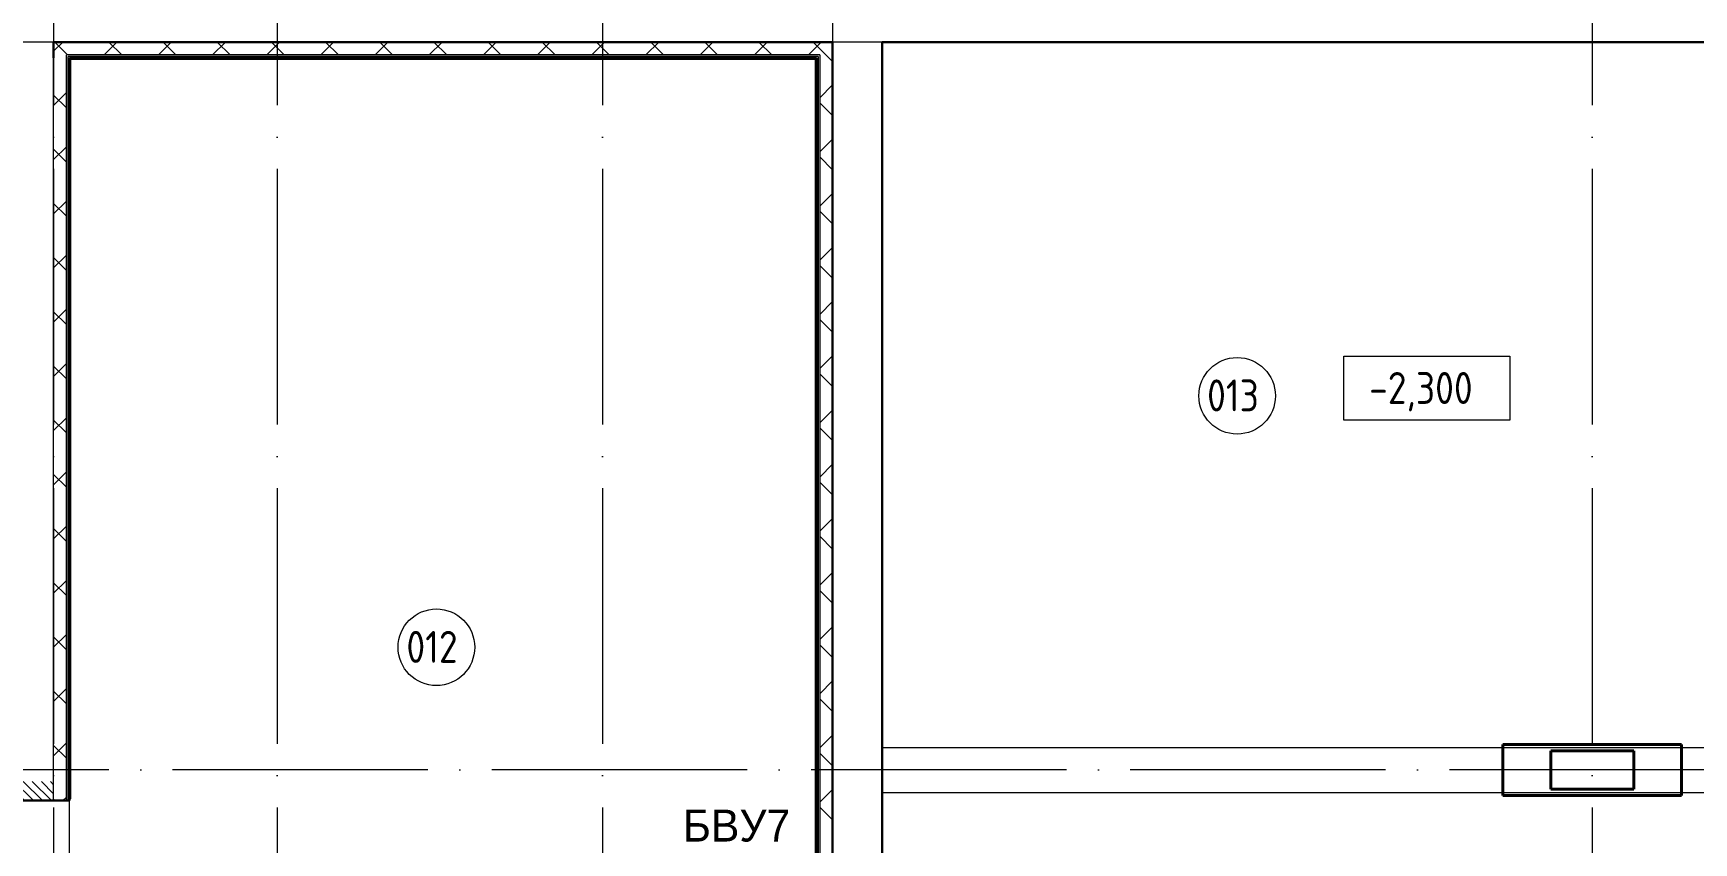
# Model space of a CAD drawing. Header units: millimetres. Extents: x -396912 to 182286, y -43638 to 41610.
# Drawn here: x -201775 to -188769, y 20610 to 26949 of the extents above; entities that cross this region are included whole.
import ezdxf

# ---------------------------------------------------------------- set-up
doc = ezdxf.new("R2010")
doc.units = ezdxf.units.MM
for name, pattern in [('ADSK_Линия сетки', [25, 20, -2.5, 0, -2.5]), ('ADSK_Сверху', [450, 300, -150]), ('ADSK_Штриховая_ш2 п1_5', [4.5, 3, -1.5])]:
    doc.linetypes.add(name, pattern=pattern)
for name, color, linetype, lineweight in [('Аннотация', 7, 'Continuous', 18), ('Двери', 252, 'Continuous', 9), ('Линии', 7, 'Continuous', 9), ('Марки помещений', 252, 'Continuous', 20), ('Несущие колонны', 252, 'Continuous', 18), ('Ограждение', 252, 'Continuous', 9), ('ОЗДС оборудование', 5, 'Continuous', 30), ('Оси', 252, 'Continuous', 9), ('Отметки', 7, 'Continuous', 9), ('Перекрытие', 252, 'Continuous', 18), ('Стены наружные', 7, 'Continuous', 18), ('Стены штриховка', 7, 'Continuous', 9)]:
    doc.layers.add(name, color=color, linetype=linetype, lineweight=lineweight)
doc.styles.add('GOST Common_2', font='', dxfattribs={"width": 0.9, "height": 250})
doc.styles.add('Mipgost_5', font='', dxfattribs={"height": 250})
doc.styles.get('GOST Common_2').set_extended_font_data('GOST type B')
doc.styles.get('Mipgost_5').set_extended_font_data('Mipgost')
pattern_1 = [(0, (-223692.16, 27587), (0, 600), []), (90, (-223692.16, 27587), (-600, 4e-14), [])]

# ---------------------------------------------------------------- blocks, each defined once
blk = doc.blocks.new('подвал')
at = {"layer": 'Двери', "lineweight": 18, "true_color": 0x636466}
h = blk.add_hatch(dxfattribs=at)
h.set_pattern_fill('FP_1', color=251, angle=90, style=0, pattern_type=2)
h.set_pattern_definition([(135, (-207511.95, 19536.906), (-35.3553, -35.3553), [])])
h.paths.add_polyline_path([(-207317, 18902), (-207317, 19052), (-207707, 19052), (-207707, 18902)])
h.paths.add_polyline_path([(-207707, 20022), (-207317, 20022), (-207317, 20172), (-207707, 20172)])
at = {"layer": 'Ограждение', "true_color": 0x636466}
h = blk.add_hatch(dxfattribs=at)
h.set_pattern_fill('FP_27', color=251, style=0, pattern_type=2)
h.set_pattern_definition(pattern_1)
h.paths.add_polyline_path([(-207182, 25827), (-201352, 25827), (-201342, 25837), (-207192, 25837)])
h = blk.add_hatch(dxfattribs=at)
h.set_pattern_fill('FP_27', color=251, style=0, pattern_type=2)
h.set_pattern_definition(pattern_1)
h.paths.add_polyline_path([(-207182, 20037), (-207182, 25827), (-207192, 25837), (-207192, 20037)])
h = blk.add_hatch(dxfattribs=at)
h.set_pattern_fill('FP_27', color=251, style=0, pattern_type=2)
h.set_pattern_definition(pattern_1)
h.paths.add_polyline_path([(-201342, 18752), (-201342, 25837), (-201352, 25827), (-201352, 18752)])
at = {"layer": 'Аннотация', "color": 251, "lineweight": 20, "true_color": 0x636466}
for p, q in [((-197213, 23001), (-197213, 23501)), ((-197213, 23501), (-195913, 23501)), ((-195913, 23501), (-195913, 23001)), ((-195913, 23001), (-197213, 23001))]:
    blk.add_line(p, q, dxfattribs=at)
at = {"layer": 'Двери', "color": 251, "linetype": 'ADSK_Штриховая_ш2 п1_5', "true_color": 0x636466}
for p, q in [((-207317, 20022), (-207317, 20172)), ((-207707, 20022), (-207317, 20022))]:
    blk.add_line(p, q, dxfattribs=at)
at = {"layer": 'Линии', "color": 251, "linetype": 'ADSK_Сверху', "ltscale": 100, "true_color": 0x636466}
for p, q in [((-200827, 20437), (-180362, 20437)), ((-200827, 20087), (-180362, 20087))]:
    blk.add_line(p, q, dxfattribs=at)
at = {"layer": 'Марки помещений', "color": 251, "true_color": 0x636466}
for centre in [(-198048, 23192), (-204319, 21223)]:
    blk.add_circle(centre, 300, dxfattribs=at)
at = {"layer": 'Несущие колонны', "color": 251, "lineweight": 40, "true_color": 0x636466}
for p, q in [((-195967, 20062), (-195967, 20462)), ((-195967, 20462), (-194567, 20462)), ((-194567, 20462), (-194567, 20062)), ((-195592, 20112), (-195592, 20412)), ((-195592, 20412), (-194942, 20412)), ((-194942, 20412), (-194942, 20112)), ((-194567, 20062), (-195967, 20062)), ((-194942, 20112), (-195592, 20112))]:
    blk.add_line(p, q, dxfattribs=at)
at = {"layer": 'Несущие колонны', "color": 251, "true_color": 0x636466}
for p, q in [((-195967, 20462), (-194567, 20462)), ((-195967, 20062), (-195967, 20462)), ((-194567, 20462), (-194567, 20062)), ((-195592, 20412), (-194942, 20412)), ((-195592, 20112), (-195592, 20412)), ((-194942, 20412), (-194942, 20112)), ((-194567, 20062), (-195967, 20062)), ((-194942, 20112), (-195592, 20112))]:
    blk.add_line(p, q, dxfattribs=at)
at = {"layer": 'Ограждение', "color": 251, "true_color": 0x636466}
for p, q in [((-207182, 25827), (-207192, 25837)), ((-207192, 25837), (-207182, 25827)), ((-207182, 25827), (-201352, 25827)), ((-207182, 20037), (-207182, 25827)), ((-201342, 25837), (-201352, 25827)), ((-201352, 25827), (-201342, 25837)), ((-201352, 25827), (-201352, 18752)), ((-207182, 20037), (-207192, 20037))]:
    blk.add_line(p, q, dxfattribs=at)
at = {"layer": 'Оси', "color": 251, "linetype": 'ADSK_Линия сетки', "ltscale": 100, "true_color": 0x636466}
for p, q in [((-207317, 29968), (-207317, -28468)), ((-205567, 29968), (-205567, -28468)), ((-203017, 29968), (-203017, -28468)), ((-201217, 29968), (-201217, -28468)), ((-195267, 29968), (-195267, -28468)), ((-174384, 25962), (-244528, 25962)), ((-174384, 20262), (-244528, 20262))]:
    blk.add_line(p, q, dxfattribs=at)
at = {"layer": 'Перекрытие', "color": 251, "true_color": 0x636466}
blk.add_line((-207192, 19052), (-207192, 20022), dxfattribs=at)
at = {"layer": 'Стены наружные', "color": 251, "lineweight": 30, "true_color": 0x636466}
for p, q in [((-207317, 25962), (-201217, 25962)), ((-201217, 25962), (-207317, 25962)), ((-207317, 25962), (-207317, 25837)), ((-201217, 18737), (-201217, 25962)), ((-200827, 25962), (-185477, 25962)), ((-200827, 18737), (-200827, 25962)), ((-207192, 25837), (-201342, 25837)), ((-207192, 20022), (-207192, 25837)), ((-201342, 25837), (-201342, 18737)), ((-207722, 20022), (-207192, 20022))]:
    blk.add_line(p, q, dxfattribs=at)
at = {"layer": 'Стены наружные', "color": 251, "linetype": 'Continuous', "lineweight": 9, "true_color": 0x636466}
for p, q in [((-207317, 25890), (-207245, 25962)), ((-207317, 25890), (-207245, 25962)), ((-207208, 25862), (-207308, 25962)), ((-207208, 25862), (-207308, 25962)), ((-206921, 25862), (-206821, 25962)), ((-206921, 25862), (-206821, 25962)), ((-206784, 25862), (-206884, 25962)), ((-206784, 25862), (-206884, 25962)), ((-206496, 25862), (-206396, 25962)), ((-206496, 25862), (-206396, 25962)), ((-206360, 25862), (-206460, 25962)), ((-206360, 25862), (-206460, 25962)), ((-206072, 25862), (-205972, 25962)), ((-206072, 25862), (-205972, 25962)), ((-205935, 25862), (-206035, 25962)), ((-205935, 25862), (-206035, 25962)), ((-205648, 25862), (-205548, 25962)), ((-205648, 25862), (-205548, 25962)), ((-205511, 25862), (-205611, 25962)), ((-205511, 25862), (-205611, 25962)), ((-205224, 25862), (-205124, 25962)), ((-205224, 25862), (-205124, 25962)), ((-205087, 25862), (-205187, 25962)), ((-205087, 25862), (-205187, 25962)), ((-204799, 25862), (-204699, 25962)), ((-204799, 25862), (-204699, 25962)), ((-204663, 25862), (-204763, 25962)), ((-204663, 25862), (-204763, 25962)), ((-204375, 25862), (-204275, 25962)), ((-204375, 25862), (-204275, 25962)), ((-204238, 25862), (-204338, 25962)), ((-204238, 25862), (-204338, 25962)), ((-203951, 25862), (-203851, 25962)), ((-203951, 25862), (-203851, 25962)), ((-203814, 25862), (-203914, 25962)), ((-203814, 25862), (-203914, 25962)), ((-203527, 25862), (-203427, 25962)), ((-203527, 25862), (-203427, 25962)), ((-203390, 25862), (-203490, 25962)), ((-203390, 25862), (-203490, 25962)), ((-203102, 25862), (-203002, 25962)), ((-203102, 25862), (-203002, 25962)), ((-202966, 25862), (-203066, 25962)), ((-202966, 25862), (-203066, 25962)), ((-202678, 25862), (-202578, 25962)), ((-202678, 25862), (-202578, 25962)), ((-202541, 25862), (-202641, 25962)), ((-202541, 25862), (-202641, 25962)), ((-202254, 25862), (-202154, 25962)), ((-202254, 25862), (-202154, 25962)), ((-202117, 25862), (-202217, 25962)), ((-202117, 25862), (-202217, 25962)), ((-201829, 25862), (-201729, 25962)), ((-201829, 25862), (-201729, 25962)), ((-201693, 25862), (-201793, 25962)), ((-201693, 25862), (-201793, 25962)), ((-201405, 25862), (-201305, 25962)), ((-201405, 25862), (-201305, 25962)), ((-201268, 25862), (-201368, 25962)), ((-201268, 25862), (-201368, 25962)), ((-207194, 25814), (-207192, 25814)), ((-207155, 25839), (-207155, 25837)), ((-207050, 25839), (-207050, 25837)), ((-206945, 25839), (-206945, 25837)), ((-206840, 25839), (-206840, 25837)), ((-206735, 25839), (-206735, 25837)), ((-206630, 25839), (-206630, 25837)), ((-206525, 25839), (-206525, 25837)), ((-206420, 25839), (-206420, 25837)), ((-206315, 25839), (-206315, 25837)), ((-206210, 25839), (-206210, 25837)), ((-206105, 25839), (-206105, 25837)), ((-206000, 25839), (-206000, 25837)), ((-205895, 25839), (-205895, 25837)), ((-205790, 25839), (-205790, 25837)), ((-205685, 25839), (-205685, 25837)), ((-205580, 25839), (-205580, 25837)), ((-205475, 25839), (-205475, 25837)), ((-205370, 25839), (-205370, 25837)), ((-205265, 25839), (-205265, 25837)), ((-205160, 25839), (-205160, 25837)), ((-205055, 25839), (-205055, 25837)), ((-204950, 25839), (-204950, 25837)), ((-204845, 25839), (-204845, 25837)), ((-204740, 25839), (-204740, 25837)), ((-204635, 25839), (-204635, 25837)), ((-204530, 25839), (-204530, 25837)), ((-204425, 25839), (-204425, 25837)), ((-204320, 25839), (-204320, 25837)), ((-204215, 25839), (-204215, 25837)), ((-204110, 25839), (-204110, 25837)), ((-204005, 25839), (-204005, 25837)), ((-203900, 25839), (-203900, 25837)), ((-203795, 25839), (-203795, 25837)), ((-203690, 25839), (-203690, 25837)), ((-203585, 25839), (-203585, 25837)), ((-203480, 25839), (-203480, 25837)), ((-203375, 25839), (-203375, 25837)), ((-203270, 25839), (-203270, 25837)), ((-203165, 25839), (-203165, 25837)), ((-203060, 25839), (-203060, 25837)), ((-202955, 25839), (-202955, 25837)), ((-202850, 25839), (-202850, 25837)), ((-202745, 25839), (-202745, 25837)), ((-202640, 25839), (-202640, 25837)), ((-202535, 25839), (-202535, 25837)), ((-202430, 25839), (-202430, 25837)), ((-202325, 25839), (-202325, 25837)), ((-202220, 25839), (-202220, 25837)), ((-202115, 25839), (-202115, 25837)), ((-202010, 25839), (-202010, 25837)), ((-201905, 25839), (-201905, 25837)), ((-201800, 25839), (-201800, 25837)), ((-201695, 25839), (-201695, 25837)), ((-201590, 25839), (-201590, 25837)), ((-201485, 25839), (-201485, 25837)), ((-201380, 25839), (-201380, 25837)), ((-201340, 25752), (-201342, 25752)), ((-201217, 25810), (-201268, 25862)), ((-201217, 25810), (-201268, 25862)), ((-207194, 25709), (-207192, 25709)), ((-201340, 25647), (-201342, 25647)), ((-201317, 25526), (-201217, 25626)), ((-201317, 25526), (-201217, 25626)), ((-207317, 25466), (-207217, 25566)), ((-207317, 25466), (-207217, 25566)), ((-207217, 25446), (-207317, 25546)), ((-207217, 25446), (-207317, 25546)), ((-207194, 25604), (-207192, 25604)), ((-207194, 25499), (-207192, 25499)), ((-201340, 25542), (-201342, 25542)), ((-207194, 25394), (-207192, 25394)), ((-201340, 25437), (-201342, 25437)), ((-201217, 25386), (-201317, 25486)), ((-201217, 25386), (-201317, 25486)), ((-207194, 25289), (-207192, 25289)), ((-201340, 25332), (-201342, 25332)), ((-207317, 25041), (-207217, 25141)), ((-207317, 25041), (-207217, 25141)), ((-207217, 25022), (-207317, 25122)), ((-207217, 25022), (-207317, 25122)), ((-207194, 25184), (-207192, 25184)), ((-201340, 25227), (-201342, 25227)), ((-201340, 25122), (-201342, 25122)), ((-201317, 25102), (-201217, 25202)), ((-201317, 25102), (-201217, 25202)), ((-207194, 25079), (-207192, 25079)), ((-207194, 24974), (-207192, 24974)), ((-201340, 25017), (-201342, 25017)), ((-201217, 24962), (-201317, 25062)), ((-201217, 24962), (-201317, 25062)), ((-207194, 24869), (-207192, 24869)), ((-201340, 24912), (-201342, 24912)), ((-207317, 24617), (-207217, 24717)), ((-207317, 24617), (-207217, 24717)), ((-207194, 24764), (-207192, 24764)), ((-201340, 24807), (-201342, 24807)), ((-201317, 24677), (-201217, 24777)), ((-201317, 24677), (-201217, 24777)), ((-207217, 24598), (-207317, 24698)), ((-207217, 24598), (-207317, 24698)), ((-207194, 24659), (-207192, 24659)), ((-201340, 24702), (-201342, 24702)), ((-201340, 24597), (-201342, 24597)), ((-201217, 24538), (-201317, 24638)), ((-201217, 24538), (-201317, 24638)), ((-207194, 24554), (-207192, 24554)), ((-201340, 24492), (-201342, 24492)), ((-207194, 24449), (-207192, 24449)), ((-207194, 24344), (-207192, 24344)), ((-201340, 24387), (-201342, 24387)), ((-201317, 24253), (-201217, 24353)), ((-201317, 24253), (-201217, 24353)), ((-207317, 24193), (-207217, 24293)), ((-207317, 24193), (-207217, 24293)), ((-207217, 24174), (-207317, 24274)), ((-207217, 24174), (-207317, 24274)), ((-207194, 24239), (-207192, 24239)), ((-201340, 24282), (-201342, 24282)), ((-201217, 24113), (-201317, 24213)), ((-201217, 24113), (-201317, 24213)), ((-207194, 24134), (-207192, 24134)), ((-201340, 24177), (-201342, 24177)), ((-201340, 24072), (-201342, 24072)), ((-207194, 24029), (-207192, 24029)), ((-201340, 23967), (-201342, 23967)), ((-207317, 23769), (-207217, 23869)), ((-207317, 23769), (-207217, 23869)), ((-207217, 23749), (-207317, 23849)), ((-207217, 23749), (-207317, 23849)), ((-207194, 23924), (-207192, 23924)), ((-207194, 23819), (-207192, 23819)), ((-201340, 23862), (-201342, 23862)), ((-201317, 23829), (-201217, 23929)), ((-201317, 23829), (-201217, 23929)), ((-207194, 23714), (-207192, 23714)), ((-201340, 23757), (-201342, 23757)), ((-201217, 23689), (-201317, 23789)), ((-201217, 23689), (-201317, 23789)), ((-207194, 23609), (-207192, 23609)), ((-201340, 23652), (-201342, 23652)), ((-201340, 23547), (-201342, 23547)), ((-207317, 23344), (-207217, 23444)), ((-207317, 23344), (-207217, 23444)), ((-207217, 23325), (-207317, 23425)), ((-207217, 23325), (-207317, 23425)), ((-207194, 23504), (-207192, 23504)), ((-201340, 23442), (-201342, 23442)), ((-201317, 23405), (-201217, 23505)), ((-201317, 23405), (-201217, 23505)), ((-207194, 23399), (-207192, 23399)), ((-207194, 23294), (-207192, 23294)), ((-201340, 23337), (-201342, 23337)), ((-201217, 23265), (-201317, 23365)), ((-201217, 23265), (-201317, 23365)), ((-207194, 23189), (-207192, 23189)), ((-201340, 23232), (-201342, 23232)), ((-207317, 22920), (-207217, 23020)), ((-207317, 22920), (-207217, 23020)), ((-207194, 23084), (-207192, 23084)), ((-201340, 23127), (-201342, 23127)), ((-201340, 23022), (-201342, 23022)), ((-201317, 22980), (-201217, 23080)), ((-201317, 22980), (-201217, 23080)), ((-207217, 22901), (-207317, 23001)), ((-207217, 22901), (-207317, 23001)), ((-207194, 22979), (-207192, 22979)), ((-201340, 22917), (-201342, 22917)), ((-201217, 22841), (-201317, 22941)), ((-201217, 22841), (-201317, 22941)), ((-207194, 22874), (-207192, 22874)), ((-207194, 22769), (-207192, 22769)), ((-201340, 22812), (-201342, 22812)), ((-207194, 22664), (-207192, 22664)), ((-201340, 22707), (-201342, 22707)), ((-201317, 22556), (-201217, 22656)), ((-201317, 22556), (-201217, 22656)), ((-207317, 22496), (-207217, 22596)), ((-207317, 22496), (-207217, 22596)), ((-207217, 22477), (-207317, 22577)), ((-207217, 22477), (-207317, 22577)), ((-207194, 22559), (-207192, 22559)), ((-201340, 22602), (-201342, 22602)), ((-201217, 22416), (-201317, 22516)), ((-201217, 22416), (-201317, 22516)), ((-207194, 22454), (-207192, 22454)), ((-201340, 22497), (-201342, 22497)), ((-201340, 22392), (-201342, 22392)), ((-207194, 22349), (-207192, 22349)), ((-207194, 22244), (-207192, 22244)), ((-201340, 22287), (-201342, 22287)), ((-207317, 22072), (-207217, 22172)), ((-207317, 22072), (-207217, 22172)), ((-207217, 22052), (-207317, 22152)), ((-207217, 22052), (-207317, 22152)), ((-207194, 22139), (-207192, 22139)), ((-201340, 22182), (-201342, 22182)), ((-201317, 22132), (-201217, 22232)), ((-201317, 22132), (-201217, 22232)), ((-207194, 22034), (-207192, 22034)), ((-201340, 22077), (-201342, 22077)), ((-201217, 21992), (-201317, 22092)), ((-201217, 21992), (-201317, 22092)), ((-207194, 21929), (-207192, 21929)), ((-201340, 21972), (-201342, 21972)), ((-201340, 21867), (-201342, 21867)), ((-207317, 21647), (-207217, 21747)), ((-207317, 21647), (-207217, 21747)), ((-207217, 21628), (-207317, 21728)), ((-207217, 21628), (-207317, 21728)), ((-207194, 21824), (-207192, 21824)), ((-201340, 21762), (-201342, 21762)), ((-201317, 21708), (-201217, 21808)), ((-201317, 21708), (-201217, 21808)), ((-207194, 21719), (-207192, 21719)), ((-207194, 21614), (-207192, 21614)), ((-201340, 21657), (-201342, 21657)), ((-201217, 21568), (-201317, 21668)), ((-201217, 21568), (-201317, 21668)), ((-207194, 21509), (-207192, 21509)), ((-201340, 21552), (-201342, 21552)), ((-207194, 21404), (-207192, 21404)), ((-201340, 21447), (-201342, 21447)), ((-201340, 21342), (-201342, 21342)), ((-201317, 21283), (-201217, 21383)), ((-201317, 21283), (-201217, 21383)), ((-207317, 21223), (-207217, 21323)), ((-207317, 21223), (-207217, 21323)), ((-207217, 21204), (-207317, 21304)), ((-207217, 21204), (-207317, 21304)), ((-207194, 21299), (-207192, 21299)), ((-201340, 21237), (-201342, 21237)), ((-201217, 21143), (-201317, 21243)), ((-201217, 21143), (-201317, 21243)), ((-207194, 21194), (-207192, 21194)), ((-207194, 21089), (-207192, 21089)), ((-201340, 21132), (-201342, 21132)), ((-207194, 20984), (-207192, 20984)), ((-201340, 21027), (-201342, 21027)), ((-201317, 20859), (-201217, 20959)), ((-201317, 20859), (-201217, 20959)), ((-207317, 20799), (-207217, 20899)), ((-207317, 20799), (-207217, 20899)), ((-207217, 20779), (-207317, 20879)), ((-207217, 20779), (-207317, 20879)), ((-207194, 20879), (-207192, 20879)), ((-201340, 20922), (-201342, 20922)), ((-201340, 20817), (-201342, 20817)), ((-201217, 20719), (-201317, 20819)), ((-201217, 20719), (-201317, 20819)), ((-207194, 20774), (-207192, 20774)), ((-201340, 20712), (-201342, 20712)), ((-207194, 20669), (-207192, 20669)), ((-207194, 20564), (-207192, 20564)), ((-201340, 20607), (-201342, 20607)), ((-207317, 20374), (-207217, 20474)), ((-207317, 20374), (-207217, 20474)), ((-207217, 20355), (-207317, 20455)), ((-207217, 20355), (-207317, 20455)), ((-207194, 20459), (-207192, 20459)), ((-201340, 20502), (-201342, 20502)), ((-201317, 20435), (-201217, 20535)), ((-201317, 20435), (-201217, 20535)), ((-207194, 20354), (-207192, 20354)), ((-201340, 20397), (-201342, 20397)), ((-201340, 20292), (-201342, 20292)), ((-201217, 20295), (-201317, 20395)), ((-201217, 20295), (-201317, 20395)), ((-207194, 20249), (-207192, 20249)), ((-201340, 20187), (-201342, 20187)), ((-207308, 20022), (-207317, 20031)), ((-207308, 20022), (-207317, 20031)), ((-207245, 20022), (-207217, 20050)), ((-207245, 20022), (-207217, 20050)), ((-207194, 20144), (-207192, 20144)), ((-207194, 20039), (-207192, 20039)), ((-201340, 20082), (-201342, 20082)), ((-201317, 20010), (-201217, 20110)), ((-201317, 20010), (-201217, 20110)), ((-201340, 19977), (-201342, 19977)), ((-201217, 19871), (-201317, 19971)), ((-201217, 19871), (-201317, 19971)), ((-201340, 19872), (-201342, 19872)), ((-201340, 19767), (-201342, 19767))]:
    blk.add_line(p, q, dxfattribs=at)
at = {"layer": 'Стены наружные', "color": 251, "true_color": 0x636466}
blk.add_line((-207317, 20022), (-207317, 25837), dxfattribs=at)
at = {"layer": 'Стены штриховка', "color": 251, "true_color": 0x636466}
for p, q in [((-201317, 25862), (-207217, 25862)), ((-207217, 20022), (-207217, 25862)), ((-201329, 25849), (-207204, 25849)), ((-207204, 20022), (-207204, 25849)), ((-201329, 25849), (-201329, 18737)), ((-201317, 25862), (-201317, 18737))]:
    blk.add_line(p, q, dxfattribs=at)
at = {"layer": 'Марки помещений', "color": 251, "true_color": 0x636466, "style": 'GOST Common_2', "width": 0.9}
for s, p in [('013', (-198283, 23070)), ('012', (-204554, 21101))]:
    blk.add_text(s, height=250, dxfattribs=at).set_placement(p)
at = {"layer": 'Отметки', "color": 251, "true_color": 0x636466, "style": 'GOST Common_2', "width": 0.9}
blk.add_text('-2,300', height=250, dxfattribs=at).set_placement((-197014, 23128))

msp = doc.modelspace()

# ---------------------------------------------------------------- block references
msp.add_blockref('подвал', (5702, 918))

# ---------------------------------------------------------------- texts
at = {"layer": 'ОЗДС оборудование', "linetype": 'Continuous', "lineweight": 0, "insert": (-196266, 20743), "char_height": 250, "width": 3169.54, "attachment_point": 5, "style": 'Mipgost_5'}
msp.add_mtext('\\A1;{\\C0;БВУ7}', dxfattribs=at)

doc.saveas('drawing.dxf')
